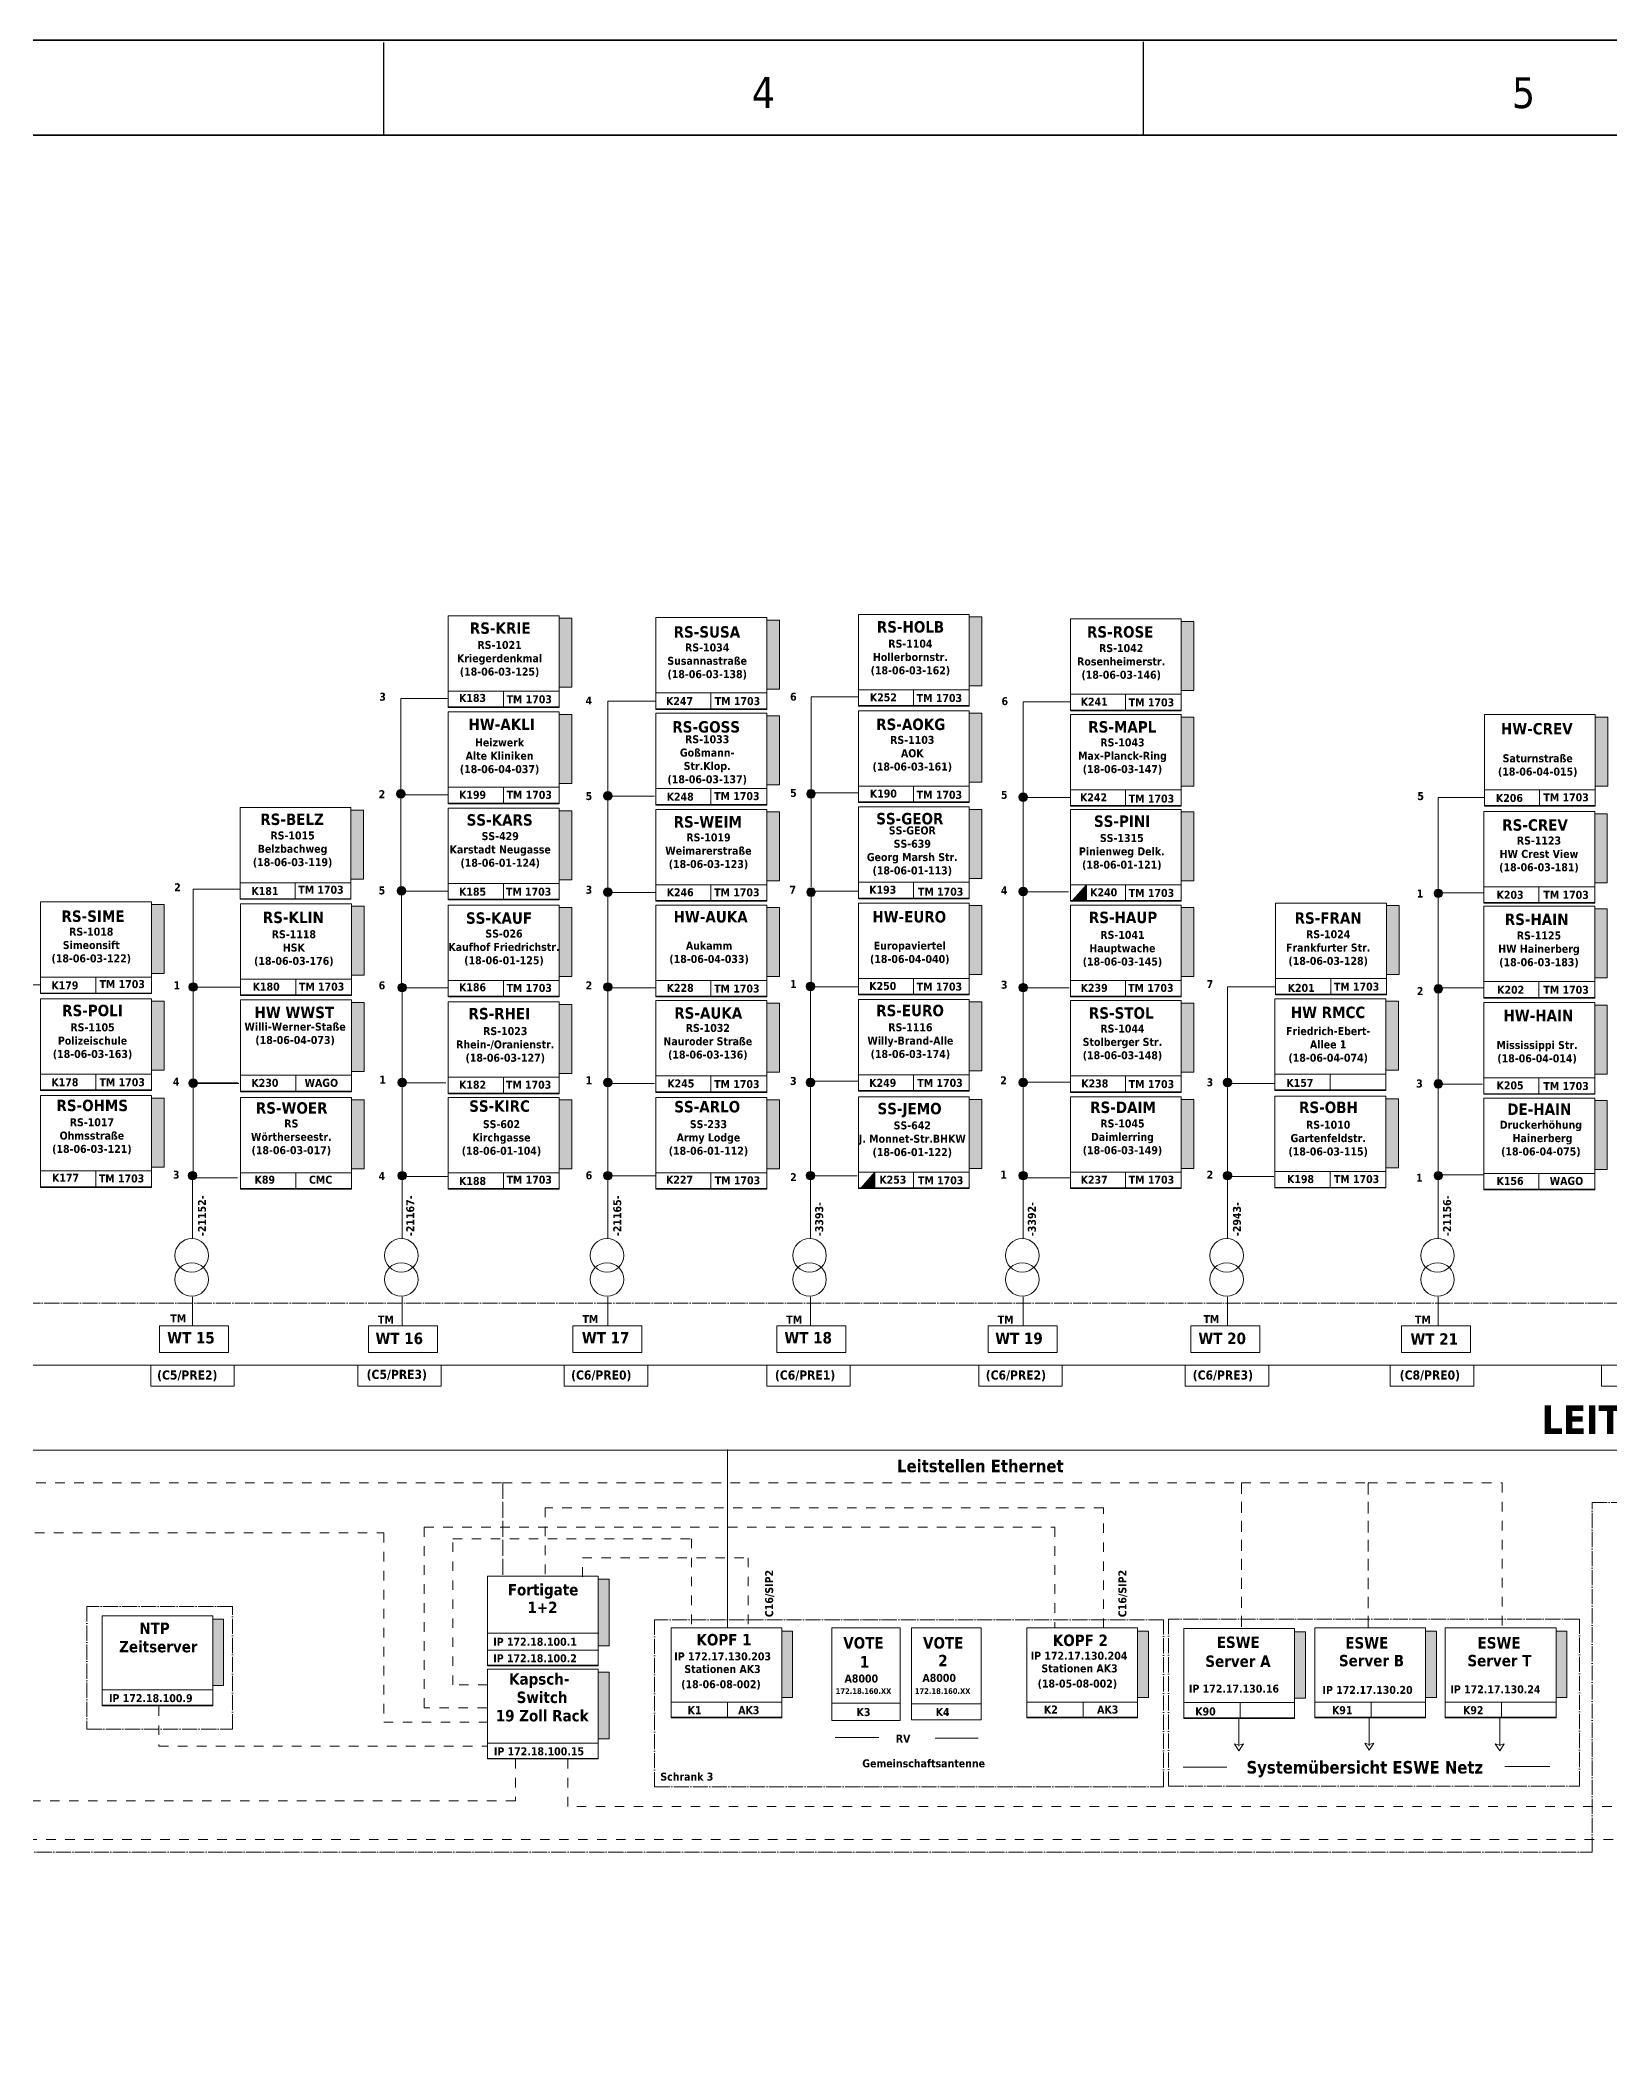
# Model space of a CAD drawing. Header units: millimetres. Extents: x 0 to 12600, y 0 to 8911.
# Drawn here: x 4618 to 7097, y 5726 to 8910 of the extents above; entities that cross this region are included whole.
import ezdxf
from ezdxf.enums import TextEntityAlignment as Align

# ---------------------------------------------------------------- set-up
doc = ezdxf.new("R2010")
doc.units = ezdxf.units.MM
doc.linetypes.add('EPL_DASH', pattern=[1, 0.5, -0.5])
doc.linetypes.add('EPL_DASHDOT', pattern=[1, 0.8, -0.1, 0, -0.1])
for name, color, linetype, lineweight in [('EPLAN100', 7, 'Continuous', 0), ('EPLAN108', 7, 'Continuous', 0), ('EPLAN201', 7, 'Continuous', 0), ('EPLAN451', 7, 'Continuous', 0), ('EPLAN452', 7, 'Continuous', 0), ('EPLAN453', 7, 'Continuous', 0)]:
    doc.layers.add(name, color=color, linetype=linetype, lineweight=lineweight)
doc.styles.add('Tahoma', font='')
doc.styles.add('Tahoma_B', font='')
doc.styles.get('Tahoma').set_extended_font_data('Tahoma')
doc.styles.get('Tahoma_B').set_extended_font_data('Tahoma', bold=True)

# ---------------------------------------------------------------- blocks, each defined once
blk = doc.blocks.new('EPLFRAME')
at = {"layer": 'EPLAN201', "linetype": 'Continuous', "lineweight": 25, "ltscale": 4}
for p, q in [((5159.9, 8906.8), (5159.9, 8759.8)), ((6359.9, 8907.5), (6359.9, 8760.4))]:
    blk.add_line(p, q, dxfattribs=at)
at = {"layer": 'EPLAN201', "linetype": 'Continuous', "lineweight": 35, "ltscale": 4}
blk.add_line((120, 8760), (12600, 8760), dxfattribs=at)
blk.add_lwpolyline([(0, 0), (12600, 0), (12600, 8910), (0, 8910)], close=True, dxfattribs=at)
at = {"layer": 'EPLAN451', "color": 7, "style": 'Tahoma'}
for tag, p, height in [('4_59982', (12346.9, 380.3), 86.7), ('14_59980', (12346.9, 376.4), 86.7), ('14_10011', (1830, 264.1), 59.6)]:
    blk.add_attdef(tag, p, '', height=height, dxfattribs=at)
for tag, p in [('14_10000', (2383.9, 413.9)), ('14_10013', (4217.8, 338.8)), ('14_59981', (2160, 175.1)), ('14_10020', (2100, 55.1)), ('4_11022', (3300, 55.1)), ('14_10160', (4590, 62.7))]:
    blk.add_attdef(tag, text='', height=48.8, dxfattribs=at).set_placement(p, align=Align.MIDDLE_LEFT)
blk.add_attdef('4_11030', text='', height=48.8, dxfattribs=at).set_placement((4200, 120), align=Align.BOTTOM_LEFT)
blk.add_attdef('14_10300', text='', height=48.8, dxfattribs=at).set_placement((12571, 38.1), align=Align.RIGHT)
at = {"layer": 'EPLAN452', "color": 7, "style": 'Tahoma'}
for tag, p, height in [('4_11041', (270, 510), 67.7), ('4_20131_1003', (9390.1, 380.3), 86.7), ('4_20132_1003', (10456.2, 378), 86.7), ('4_20136_1003', (11541, 378), 86.7), ('4_11071[1]', (30, 390), 48.8), ('4_11074[1]', (630, 390), 48.8), ('4_11070[1]', (1230, 390), 48.8), ('4_11011', (7310.1, 363.6), 67.7), ('4_11071[2]', (30, 270), 48.8), ('4_11074[2]', (630, 270), 48.8), ('4_11070[2]', (1230, 270), 48.8), ('4_20133_1003', (9390.1, 140.3), 86.7), ('4_20134_1003', (10456.2, 138), 86.7), ('4_11000', (11760.2, 138.6), 86.7), ('4_11004', (12270.2, 138.6), 86.7), ('4_11071[3]', (30, 150), 48.8), ('4_11074[3]', (630, 150), 48.8), ('4_11070[3]', (1230, 150), 48.8)]:
    blk.add_attdef(tag, p, '', height=height, dxfattribs=at)
for tag, height, p in [('4_11040', 67.7, (12472.3, 510)), ('4_11024', 48.8, (7890, 30)), ('4_25020', 48.8, (12056.5, 38.5))]:
    blk.add_attdef(tag, text='', height=height, dxfattribs=at).set_placement(p, align=Align.RIGHT)
blk.add_attdef('21_18041[2]', text='', height=48.8, dxfattribs=at).set_placement((23.1, 495.2), align=Align.TOP_LEFT)
for tag, height, p in [('4_20131_1002', 67.7, (9390, 293.2)), ('4_20132_1002', 67.7, (10456.1, 290.9)), ('4_20136_1002', 67.7, (11541.3, 287)), ('4_11044', 48.8, (2789.3, 174.1)), ('4_10152', 48.8, (3750, 175.1)), ('4_11085', 48.8, (8250, 55.1)), ('4_11086', 48.8, (8850, 55.1)), ('4_20133_1002', 67.7, (9390.1, 51.7)), ('4_20134_1002', 67.7, (10456.2, 49.4))]:
    blk.add_attdef(tag, text='', height=height, dxfattribs=at).set_placement(p, align=Align.MIDDLE_LEFT)
at = {"layer": 'EPLAN453', "color": 7, "style": 'Tahoma'}
for tag, p in [('53_19005_9', (839.5, 8826.6)), ('53_19005', (2159.3, 8826.3)), ('53_19005_7', (3359.1, 8827.2)), ('53_19005_5', (4559.5, 8826.6)), ('53_19005_6', (5759.9, 8827.5)), ('53_19005_8', (6960.6, 8827.3)), ('53_19005_2', (8159.8, 8827.7)), ('53_19005_1', (9359.5, 8828)), ('53_19005_3', (10559.9, 8828.6)), ('53_19005_4', (11880, 8828.9))]:
    blk.add_attdef(tag, text='', height=48.8, dxfattribs=at).set_placement(p, align=Align.MIDDLE_CENTER)

msp = doc.modelspace()

# ---------------------------------------------------------------- hatches: boundary and pattern name
at = {"layer": 'EPLAN100', "lineweight": 18, "ltscale": 120}
for color, points in [(2, [(5437, 7888), (5457, 7888), (5457, 7997), (5437, 7997)]), (2, [(5765, 7885), (5785, 7885), (5785, 7994), (5765, 7994)]), (2, [(6085, 7890), (6105, 7890), (6105, 7999), (6085, 7999)]), (2, [(6420, 7883), (6440, 7883), (6440, 7992), (6420, 7992)]), (24, [(5437, 7736), (5457, 7736), (5457, 7845), (5437, 7845)]), (2, [(5765, 7734), (5785, 7734), (5785, 7843), (5765, 7843)]), (2, [(6085, 7738), (6105, 7738), (6105, 7847), (6085, 7847)]), (2, [(6420, 7732), (6440, 7732), (6440, 7841), (6420, 7841)]), (1, [(7074, 7732), (7094, 7732), (7094, 7841), (7074, 7841)]), (2, [(5108, 7585), (5128, 7585), (5128, 7694), (5108, 7694)]), (3, [(5437, 7584), (5457, 7584), (5457, 7693), (5437, 7693)]), (2, [(5765, 7582), (5785, 7582), (5785, 7691), (5765, 7691)]), (2, [(6085, 7586), (6105, 7586), (6105, 7695), (6085, 7695)]), (3, [(6420, 7582), (6440, 7582), (6440, 7691), (6420, 7691)]), (2, [(7073, 7579), (7093, 7579), (7093, 7688), (7073, 7688)]), (2, [(4793, 7436), (4813, 7436), (4813, 7545), (4793, 7545)]), (2, [(5109, 7433), (5129, 7433), (5129, 7542), (5109, 7542)]), (3, [(5437, 7431), (5457, 7431), (5457, 7540), (5437, 7540)]), (1, [(5765, 7431), (5785, 7431), (5785, 7540), (5765, 7540)]), (1, [(6085, 7434), (6105, 7434), (6105, 7543), (6085, 7543)]), (2, [(6420, 7431), (6440, 7431), (6440, 7540), (6420, 7540)]), (2, [(6744, 7434), (6764, 7434), (6764, 7543), (6744, 7543)]), (2, [(7073, 7429), (7093, 7429), (7093, 7538), (7073, 7538)]), (2, [(4793, 7283), (4813, 7283), (4813, 7392), (4793, 7392)]), (1, [(5109, 7281), (5129, 7281), (5129, 7390), (5109, 7390)]), (2, [(5437, 7278), (5457, 7278), (5457, 7387), (5437, 7387)]), (2, [(5765, 7280), (5785, 7280), (5785, 7389), (5765, 7389)]), (2, [(6085, 7282), (6105, 7282), (6105, 7391), (6085, 7391)]), (2, [(6420, 7280), (6440, 7280), (6440, 7389), (6420, 7389)]), (1, [(6743, 7283), (6763, 7283), (6763, 7392), (6743, 7392)]), (1, [(7073, 7277), (7093, 7277), (7093, 7386), (7073, 7386)]), (2, [(4793, 7130), (4813, 7130), (4813, 7239), (4793, 7239)]), (2, [(5109, 7127), (5129, 7127), (5129, 7236), (5109, 7236)]), (3, [(5437, 7127), (5457, 7127), (5457, 7236), (5437, 7236)]), (3, [(5765, 7127), (5785, 7127), (5785, 7236), (5765, 7236)]), (3, [(6085, 7128), (6105, 7128), (6105, 7237), (6085, 7237)]), (2, [(6420, 7128), (6440, 7128), (6440, 7237), (6420, 7237)]), (2, [(6743, 7129), (6763, 7129), (6763, 7238), (6743, 7238)]), (1, [(7073, 7126), (7093, 7126), (7093, 7235), (7073, 7235)]), (140, [(5499, 6374), (5516, 6374), (5516, 6479), (5499, 6479)]), (140, [(4890, 6311), (4907, 6311), (4907, 6416), (4890, 6416)]), (140, [(5789, 6292), (5806, 6292), (5806, 6397), (5789, 6397)]), (140, [(6351, 6292), (6368, 6292), (6368, 6397), (6351, 6397)]), (6, [(6599, 6291), (6616, 6291), (6616, 6396), (6599, 6396)]), (6, [(6806, 6292), (6823, 6292), (6823, 6397), (6806, 6397)]), (6, [(7012, 6292), (7029, 6292), (7029, 6397), (7012, 6397)]), (140, [(5499, 6227), (5516, 6227), (5516, 6332), (5499, 6332)])]:
    msp.add_hatch(color=color, dxfattribs=at).paths.add_polyline_path(points, flags=0)
h = msp.add_hatch(color=256, dxfattribs=at)
edge = h.paths.add_edge_path(flags=0)
edge.add_arc((5187, 7719.5), 6.8, 0, 360)
h = msp.add_hatch(color=256, dxfattribs=at)
edge = h.paths.add_edge_path(flags=0)
edge.add_arc((5514, 7716.5), 6.8, 0, 360)
h = msp.add_hatch(color=256, dxfattribs=at)
edge = h.paths.add_edge_path(flags=0)
edge.add_arc((5835, 7719.5), 6.8, 0, 360)
h = msp.add_hatch(color=256, dxfattribs=at)
edge = h.paths.add_edge_path(flags=0)
edge.add_arc((6170, 7714.5), 6.8, 0, 360)
h = msp.add_hatch(color=256, dxfattribs=at)
edge = h.paths.add_edge_path(flags=0)
edge.add_arc((5188, 7566.5), 6.8, 0, 360)
h = msp.add_hatch(color=256, dxfattribs=at)
edge = h.paths.add_edge_path(flags=0)
edge.add_arc((5514, 7564.5), 6.8, 0, 360)
h = msp.add_hatch(color=256, dxfattribs=at)
edge = h.paths.add_edge_path(flags=0)
edge.add_arc((5835, 7564.5), 6.8, 0, 360)
h = msp.add_hatch(color=256, dxfattribs=at)
edge = h.paths.add_edge_path(flags=0)
edge.add_arc((6170, 7565.5), 6.8, 0, 360)
at = {"layer": 'EPLAN100', "lineweight": 13, "ltscale": 120}
for points in [[(6270, 7576), (6248, 7551), (6270, 7551)], [(5936, 7122), (5914, 7097), (5936, 7097)]]:
    msp.add_hatch(color=256, dxfattribs=at).paths.add_polyline_path(points, flags=0)
at = {"layer": 'EPLAN100', "lineweight": 18, "ltscale": 120}
h = msp.add_hatch(color=256, dxfattribs=at)
edge = h.paths.add_edge_path(flags=0)
edge.add_arc((6826, 7562.5), 6.8, 0, 360)
h = msp.add_hatch(color=256, dxfattribs=at)
edge = h.paths.add_edge_path(flags=0)
edge.add_arc((4859, 7414.5), 6.8, 0, 360)
h = msp.add_hatch(color=256, dxfattribs=at)
edge = h.paths.add_edge_path(flags=0)
edge.add_arc((5189, 7413.5), 6.8, 0, 360)
h = msp.add_hatch(color=256, dxfattribs=at)
edge = h.paths.add_edge_path(flags=0)
edge.add_arc((5514, 7414.5), 6.8, 0, 360)
h = msp.add_hatch(color=256, dxfattribs=at)
edge = h.paths.add_edge_path(flags=0)
edge.add_arc((5834, 7415.5), 6.8, 0, 360)
h = msp.add_hatch(color=256, dxfattribs=at)
edge = h.paths.add_edge_path(flags=0)
edge.add_arc((6170, 7413.5), 6.8, 0, 360)
h = msp.add_hatch(color=256, dxfattribs=at)
edge = h.paths.add_edge_path(flags=0)
edge.add_arc((6826, 7411.5), 6.8, 0, 360)
h = msp.add_hatch(color=256, dxfattribs=at)
edge = h.paths.add_edge_path(flags=0)
edge.add_arc((4859, 7262.5), 6.8, 0, 360)
h = msp.add_hatch(color=256, dxfattribs=at)
edge = h.paths.add_edge_path(flags=0)
edge.add_arc((5189, 7263.5), 6.8, 0, 360)
h = msp.add_hatch(color=256, dxfattribs=at)
edge = h.paths.add_edge_path(flags=0)
edge.add_arc((5514, 7263.5), 6.8, 0, 360)
h = msp.add_hatch(color=256, dxfattribs=at)
edge = h.paths.add_edge_path(flags=0)
edge.add_arc((5834, 7263.5), 6.8, 0, 360)
h = msp.add_hatch(color=256, dxfattribs=at)
edge = h.paths.add_edge_path(flags=0)
edge.add_arc((6170, 7263.5), 6.8, 0, 360)
h = msp.add_hatch(color=256, dxfattribs=at)
edge = h.paths.add_edge_path(flags=0)
edge.add_arc((6493, 7263.5), 6.8, 0, 360)
h = msp.add_hatch(color=256, dxfattribs=at)
edge = h.paths.add_edge_path(flags=0)
edge.add_arc((6826, 7261.5), 6.8, 0, 360)
h = msp.add_hatch(color=256, dxfattribs=at)
edge = h.paths.add_edge_path(flags=0)
edge.add_arc((4858, 7116.5), 6.8, 0, 360)
h = msp.add_hatch(color=256, dxfattribs=at)
edge = h.paths.add_edge_path(flags=0)
edge.add_arc((5189, 7116.5), 6.8, 0, 360)
h = msp.add_hatch(color=256, dxfattribs=at)
edge = h.paths.add_edge_path(flags=0)
edge.add_arc((5514, 7116.5), 6.8, 0, 360)
h = msp.add_hatch(color=256, dxfattribs=at)
edge = h.paths.add_edge_path(flags=0)
edge.add_arc((5834, 7116.5), 6.8, 0, 360)
h = msp.add_hatch(color=256, dxfattribs=at)
edge = h.paths.add_edge_path(flags=0)
edge.add_arc((6170, 7116.5), 6.8, 0, 360)
h = msp.add_hatch(color=256, dxfattribs=at)
edge = h.paths.add_edge_path(flags=0)
edge.add_arc((6493, 7116.5), 6.8, 0, 360)
h = msp.add_hatch(color=256, dxfattribs=at)
edge = h.paths.add_edge_path(flags=0)
edge.add_arc((6826, 7116.5), 6.8, 0, 360)

# ---------------------------------------------------------------- linework, layer by layer
for p, q in [((5187, 7720), (5187, 7573)), ((5514, 7717), (5514, 7570)), ((5835, 7720), (5835, 7573)), ((6170, 7715), (6170, 7568)), ((5188, 7567), (5188, 7420)), ((5514, 7565), (5514, 7418)), ((5835, 7565), (5835, 7418)), ((6170, 7566), (6170, 7419)), ((6826, 7563), (6826, 7416)), ((4859, 7415), (4859, 7268)), ((5189, 7414), (5189, 7267)), ((5514, 7415), (5514, 7268)), ((5834, 7416), (5834, 7269)), ((6170, 7414), (6170, 7267)), ((6826, 7412), (6826, 7265)), ((4859, 7263), (4859, 7116)), ((5189, 7264), (5189, 7117)), ((5514, 7264), (5514, 7117)), ((5834, 7264), (5834, 7117)), ((6170, 7264), (6170, 7117)), ((6493, 7264), (6493, 7117)), ((6826, 7262), (6826, 7115)), ((4858, 7117), (4858, 7017)), ((5189, 7117), (5189, 7017)), ((5514, 7117), (5514, 7017)), ((5834, 7117), (5834, 7017)), ((6170, 7117), (6170, 7017)), ((6493, 7117), (6493, 7017)), ((6826, 7117), (6826, 7017)), ((4858, 6925), (4858, 6879)), ((5189, 6925), (5189, 6879)), ((5514, 6925), (5514, 6879)), ((5834, 6925), (5834, 6879)), ((6170, 6925), (6170, 6879)), ((6493, 6925), (6493, 6879)), ((6826, 6925), (6826, 6879)), ((5324, 6394), (5500, 6394)), ((5703, 6284), (5703, 6261)), ((6265, 6284), (6265, 6261)), ((6513, 6283), (6513, 6260)), ((6720, 6284), (6720, 6261)), ((6926, 6284), (6926, 6261))]:
    msp.add_line(p, q, dxfattribs=at)
for points in [[(5262, 7856), (5437, 7856), (5437, 8001), (5262, 8001)], [(5590, 7853), (5765, 7853), (5765, 7998), (5590, 7998)], [(5910, 7858), (6085, 7858), (6085, 8003), (5910, 8003)], [(6245, 7851), (6420, 7851), (6420, 7996), (6245, 7996)], [(5262, 7857), (5349, 7857), (5349, 7882), (5262, 7882)], [(5349, 7857), (5437, 7857), (5437, 7882), (5349, 7882)], [(5590, 7854), (5677, 7854), (5677, 7879), (5590, 7879)], [(5677, 7854), (5765, 7854), (5765, 7879), (5677, 7879)], [(5910, 7859), (5997, 7859), (5997, 7884), (5910, 7884)], [(5997, 7859), (6085, 7859), (6085, 7884), (5997, 7884)], [(6245, 7852), (6332, 7852), (6332, 7877), (6245, 7877)], [(6332, 7852), (6420, 7852), (6420, 7877), (6332, 7877)], [(5262, 7704), (5437, 7704), (5437, 7849), (5262, 7849)], [(5590, 7702), (5765, 7702), (5765, 7847), (5590, 7847)], [(5910, 7706), (6085, 7706), (6085, 7851), (5910, 7851)], [(6245, 7700), (6420, 7700), (6420, 7845), (6245, 7845)], [(6899, 7700), (7074, 7700), (7074, 7845), (6899, 7845)], [(5262, 7705), (5349, 7705), (5349, 7730), (5262, 7730)], [(5349, 7705), (5437, 7705), (5437, 7730), (5349, 7730)], [(5590, 7703), (5677, 7703), (5677, 7728), (5590, 7728)], [(5677, 7703), (5765, 7703), (5765, 7728), (5677, 7728)], [(5910, 7707), (5997, 7707), (5997, 7732), (5910, 7732)], [(5997, 7707), (6085, 7707), (6085, 7732), (5997, 7732)], [(6245, 7701), (6332, 7701), (6332, 7726), (6245, 7726)], [(6332, 7701), (6420, 7701), (6420, 7726), (6332, 7726)], [(6899, 7701), (6986, 7701), (6986, 7726), (6899, 7726)], [(6986, 7701), (7074, 7701), (7074, 7726), (6986, 7726)], [(4933, 7553), (5108, 7553), (5108, 7698), (4933, 7698)], [(5262, 7552), (5437, 7552), (5437, 7697), (5262, 7697)], [(5590, 7550), (5765, 7550), (5765, 7695), (5590, 7695)], [(5910, 7554), (6085, 7554), (6085, 7699), (5910, 7699)], [(6245, 7550), (6420, 7550), (6420, 7695), (6245, 7695)], [(6898, 7547), (7073, 7547), (7073, 7692), (6898, 7692)], [(4933, 7554), (5020, 7554), (5020, 7579), (4933, 7579)], [(5020, 7554), (5108, 7554), (5108, 7579), (5020, 7579)], [(5262, 7553), (5349, 7553), (5349, 7578), (5262, 7578)], [(5349, 7553), (5437, 7553), (5437, 7578), (5349, 7578)], [(5910, 7555), (5997, 7555), (5997, 7580), (5910, 7580)], [(5997, 7555), (6085, 7555), (6085, 7580), (5997, 7580)], [(4618, 7404), (4793, 7404), (4793, 7549), (4618, 7549)], [(4934, 7401), (5109, 7401), (5109, 7546), (4934, 7546)], [(5590, 7551), (5677, 7551), (5677, 7576), (5590, 7576)], [(5677, 7551), (5765, 7551), (5765, 7576), (5677, 7576)], [(5910, 7402), (6085, 7402), (6085, 7547), (5910, 7547)], [(6245, 7551), (6332, 7551), (6332, 7576), (6245, 7576)], [(6332, 7551), (6420, 7551), (6420, 7576), (6332, 7576)], [(6569, 7402), (6744, 7402), (6744, 7547), (6569, 7547)], [(6898, 7548), (6985, 7548), (6985, 7573), (6898, 7573)], [(6985, 7548), (7073, 7548), (7073, 7573), (6985, 7573)], [(5262, 7399), (5437, 7399), (5437, 7544), (5262, 7544)], [(5590, 7399), (5765, 7399), (5765, 7544), (5590, 7544)], [(6245, 7399), (6420, 7399), (6420, 7544), (6245, 7544)], [(6898, 7397), (7073, 7397), (7073, 7542), (6898, 7542)], [(4618, 7405), (4705, 7405), (4705, 7430), (4618, 7430)], [(4705, 7405), (4793, 7405), (4793, 7430), (4705, 7430)], [(4934, 7402), (5021, 7402), (5021, 7427), (4934, 7427)], [(5021, 7402), (5109, 7402), (5109, 7427), (5021, 7427)], [(5262, 7400), (5349, 7400), (5349, 7425), (5262, 7425)], [(5349, 7400), (5437, 7400), (5437, 7425), (5349, 7425)], [(5590, 7400), (5677, 7400), (5677, 7425), (5590, 7425)], [(5677, 7400), (5765, 7400), (5765, 7425), (5677, 7425)], [(5910, 7403), (5997, 7403), (5997, 7428), (5910, 7428)], [(5997, 7403), (6085, 7403), (6085, 7428), (5997, 7428)], [(6245, 7400), (6332, 7400), (6332, 7425), (6245, 7425)], [(6332, 7400), (6420, 7400), (6420, 7425), (6332, 7425)], [(6569, 7403), (6656, 7403), (6656, 7428), (6569, 7428)], [(6656, 7403), (6744, 7403), (6744, 7428), (6656, 7428)], [(6898, 7398), (6985, 7398), (6985, 7423), (6898, 7423)], [(6985, 7398), (7073, 7398), (7073, 7423), (6985, 7423)], [(4618, 7251), (4793, 7251), (4793, 7396), (4618, 7396)], [(4934, 7249), (5109, 7249), (5109, 7394), (4934, 7394)], [(5262, 7246), (5437, 7246), (5437, 7391), (5262, 7391)], [(5590, 7248), (5765, 7248), (5765, 7393), (5590, 7393)], [(5910, 7250), (6085, 7250), (6085, 7395), (5910, 7395)], [(6245, 7248), (6420, 7248), (6420, 7393), (6245, 7393)], [(6568, 7251), (6743, 7251), (6743, 7396), (6568, 7396)], [(6898, 7245), (7073, 7245), (7073, 7390), (6898, 7390)], [(4618, 7252), (4705, 7252), (4705, 7277), (4618, 7277)], [(4705, 7252), (4793, 7252), (4793, 7277), (4705, 7277)], [(4934, 7250), (5021, 7250), (5021, 7275), (4934, 7275)], [(5021, 7250), (5109, 7250), (5109, 7275), (5021, 7275)], [(5262, 7247), (5349, 7247), (5349, 7272), (5262, 7272)], [(5349, 7247), (5437, 7247), (5437, 7272), (5349, 7272)], [(5590, 7249), (5677, 7249), (5677, 7274), (5590, 7274)], [(5677, 7249), (5765, 7249), (5765, 7274), (5677, 7274)], [(5910, 7251), (5997, 7251), (5997, 7276), (5910, 7276)], [(5997, 7251), (6085, 7251), (6085, 7276), (5997, 7276)], [(6245, 7249), (6332, 7249), (6332, 7274), (6245, 7274)], [(6332, 7249), (6420, 7249), (6420, 7274), (6332, 7274)], [(6568, 7252), (6655, 7252), (6655, 7277), (6568, 7277)], [(6655, 7252), (6743, 7252), (6743, 7277), (6655, 7277)], [(6898, 7246), (6985, 7246), (6985, 7271), (6898, 7271)], [(6985, 7246), (7073, 7246), (7073, 7271), (6985, 7271)], [(4618, 7098), (4793, 7098), (4793, 7243), (4618, 7243)], [(4934, 7095), (5109, 7095), (5109, 7240), (4934, 7240)], [(5262, 7095), (5437, 7095), (5437, 7240), (5262, 7240)], [(5590, 7095), (5765, 7095), (5765, 7240), (5590, 7240)], [(5910, 7096), (6085, 7096), (6085, 7241), (5910, 7241)], [(6245, 7096), (6420, 7096), (6420, 7241), (6245, 7241)], [(6568, 7097), (6743, 7097), (6743, 7242), (6568, 7242)], [(6898, 7094), (7073, 7094), (7073, 7239), (6898, 7239)], [(4618, 7099), (4705, 7099), (4705, 7124), (4618, 7124)], [(4705, 7099), (4793, 7099), (4793, 7124), (4705, 7124)], [(4934, 7096), (5021, 7096), (5021, 7121), (4934, 7121)], [(5021, 7096), (5109, 7096), (5109, 7121), (5021, 7121)], [(5262, 7096), (5349, 7096), (5349, 7121), (5262, 7121)], [(5349, 7096), (5437, 7096), (5437, 7121), (5349, 7121)], [(5590, 7096), (5677, 7096), (5677, 7121), (5590, 7121)], [(5677, 7096), (5765, 7096), (5765, 7121), (5677, 7121)], [(5910, 7097), (5997, 7097), (5997, 7122), (5910, 7122)], [(5997, 7097), (6085, 7097), (6085, 7122), (5997, 7122)], [(6245, 7097), (6332, 7097), (6332, 7122), (6245, 7122)], [(6332, 7097), (6420, 7097), (6420, 7122), (6332, 7122)], [(6568, 7098), (6655, 7098), (6655, 7123), (6568, 7123)], [(6655, 7098), (6743, 7098), (6743, 7123), (6655, 7123)], [(6898, 7095), (6985, 7095), (6985, 7120), (6898, 7120)], [(6985, 7095), (7073, 7095), (7073, 7120), (6985, 7120)], [(4806, 6837), (4915, 6837), (4915, 6879), (4806, 6879)], [(5136, 6837), (5245, 6837), (5245, 6879), (5136, 6879)], [(5459, 6837), (5568, 6837), (5568, 6879), (5459, 6879)], [(5781, 6837), (5890, 6837), (5890, 6879), (5781, 6879)], [(6115, 6837), (6224, 6837), (6224, 6879), (6115, 6879)], [(6435, 6837), (6544, 6837), (6544, 6879), (6435, 6879)], [(6768, 6837), (6877, 6837), (6877, 6879), (6768, 6879)], [(2843, 6683), (11891, 6683), (11891, 6817), (2843, 6817)], [(4792, 6784), (4924, 6784), (4924, 6817), (4792, 6817)], [(5119, 6784), (5251, 6784), (5251, 6817), (5119, 6817)], [(5445, 6784), (5577, 6784), (5577, 6817), (5445, 6817)], [(5765, 6784), (5897, 6784), (5897, 6817), (5765, 6817)], [(6100, 6784), (6232, 6784), (6232, 6817), (6100, 6817)], [(6426, 6784), (6558, 6784), (6558, 6817), (6426, 6817)], [(6750, 6784), (6882, 6784), (6882, 6817), (6750, 6817)], [(7084, 6784), (7216, 6784), (7216, 6817), (7084, 6817)], [(5324, 6342), (5499, 6342), (5499, 6484), (5324, 6484)], [(4715, 6279), (4890, 6279), (4890, 6421), (4715, 6421)], [(5614, 6260), (5789, 6260), (5789, 6402), (5614, 6402)], [(5868, 6256), (5976, 6256), (5976, 6402), (5868, 6402)], [(5994, 6257), (6104, 6257), (6104, 6402), (5994, 6402)], [(6176, 6260), (6351, 6260), (6351, 6402), (6176, 6402)], [(6424, 6259), (6599, 6259), (6599, 6401), (6424, 6401)], [(6631, 6260), (6806, 6260), (6806, 6402), (6631, 6402)], [(6837, 6260), (7012, 6260), (7012, 6402), (6837, 6402)], [(5324, 6343), (5499, 6343), (5499, 6367), (5324, 6367)], [(5324, 6195), (5499, 6195), (5499, 6337), (5324, 6337)], [(4715, 6280), (4890, 6280), (4890, 6304), (4715, 6304)], [(5614, 6261), (5789, 6261), (5789, 6285), (5614, 6285)], [(5868, 6256), (5976, 6256), (5976, 6283), (5868, 6283)], [(5994, 6257), (6104, 6257), (6104, 6282), (5994, 6282)], [(6176, 6261), (6351, 6261), (6351, 6285), (6176, 6285)], [(6424, 6260), (6599, 6260), (6599, 6284), (6424, 6284)], [(6631, 6261), (6806, 6261), (6806, 6285), (6631, 6285)], [(6837, 6261), (7012, 6261), (7012, 6285), (6837, 6285)], [(5324, 6196), (5499, 6196), (5499, 6220), (5324, 6220)]]:
    msp.add_lwpolyline(points, close=True, dxfattribs=at)
at = {"layer": 'EPLAN100', "color": 2, "lineweight": 18, "ltscale": 120}
for points in [[(5437, 7888), (5457, 7888), (5457, 7997), (5437, 7997)], [(5765, 7885), (5785, 7885), (5785, 7994), (5765, 7994)], [(6085, 7890), (6105, 7890), (6105, 7999), (6085, 7999)], [(6420, 7883), (6440, 7883), (6440, 7992), (6420, 7992)], [(5765, 7734), (5785, 7734), (5785, 7843), (5765, 7843)], [(6085, 7738), (6105, 7738), (6105, 7847), (6085, 7847)], [(6420, 7732), (6440, 7732), (6440, 7841), (6420, 7841)], [(5108, 7585), (5128, 7585), (5128, 7694), (5108, 7694)], [(5765, 7582), (5785, 7582), (5785, 7691), (5765, 7691)], [(6085, 7586), (6105, 7586), (6105, 7695), (6085, 7695)], [(7073, 7579), (7093, 7579), (7093, 7688), (7073, 7688)], [(4793, 7436), (4813, 7436), (4813, 7545), (4793, 7545)], [(5109, 7433), (5129, 7433), (5129, 7542), (5109, 7542)], [(6420, 7431), (6440, 7431), (6440, 7540), (6420, 7540)], [(6744, 7434), (6764, 7434), (6764, 7543), (6744, 7543)], [(7073, 7429), (7093, 7429), (7093, 7538), (7073, 7538)], [(4793, 7283), (4813, 7283), (4813, 7392), (4793, 7392)], [(5437, 7278), (5457, 7278), (5457, 7387), (5437, 7387)], [(5765, 7280), (5785, 7280), (5785, 7389), (5765, 7389)], [(6085, 7282), (6105, 7282), (6105, 7391), (6085, 7391)], [(6420, 7280), (6440, 7280), (6440, 7389), (6420, 7389)], [(4793, 7130), (4813, 7130), (4813, 7239), (4793, 7239)], [(5109, 7127), (5129, 7127), (5129, 7236), (5109, 7236)], [(6420, 7128), (6440, 7128), (6440, 7237), (6420, 7237)], [(6743, 7129), (6763, 7129), (6763, 7238), (6743, 7238)]]:
    msp.add_lwpolyline(points, close=True, dxfattribs=at)
at = {"layer": 'EPLAN100', "lineweight": 18, "ltscale": 120}
for points in [[(5187, 7719), (5187, 7870), (5262, 7870)], [(5514, 7716), (5514, 7866), (5590, 7866)], [(5835, 7720), (5835, 7873), (5910, 7873)], [(6170, 7716), (6170, 7865), (6245, 7865)], [(5189, 7718), (5261, 7718)], [(5516, 7716), (5588, 7716)], [(5837, 7721), (5909, 7721)], [(6172, 7714), (6244, 7714)], [(6826, 7564), (6826, 7714), (6899, 7714)], [(4859, 7415), (4859, 7569), (4933, 7569)], [(5189, 7566), (5261, 7566)], [(5517, 7564), (5589, 7564)], [(5837, 7566), (5909, 7566)], [(6170, 7565), (6242, 7565)], [(6825, 7563), (6897, 7563)], [(4862, 7414), (4934, 7414)], [(4862, 7414), (4934, 7414)], [(5190, 7413), (5262, 7413)], [(5518, 7413), (5590, 7413)], [(5837, 7415), (5909, 7415)], [(6171, 7413), (6243, 7413)], [(6493, 7265), (6493, 7415), (6568, 7415)], [(6826, 7413), (6898, 7413)], [(4858, 7263), (4930, 7263)], [(4859, 7262), (4931, 7262)], [(5186, 7263), (5258, 7263)], [(5516, 7262), (5588, 7262)], [(5837, 7266), (5909, 7266)], [(6172, 7264), (6244, 7264)], [(6496, 7262), (6568, 7262)], [(6824, 7261), (6896, 7261)], [(4857, 7113), (4929, 7113)], [(5189, 7115), (5261, 7115)], [(5517, 7116), (5589, 7116)], [(5836, 7116), (5908, 7116)], [(6173, 7113), (6245, 7113)], [(6494, 7115), (6566, 7115)], [(6825, 7118), (6897, 7118)], [(5703, 6684), (5703, 6402)], [(6511, 6259), (6511, 6215)], [(6717, 6260), (6717, 6216)], [(6923, 6260), (6923, 6216)], [(5873, 6229), (5942, 6229)], [(6031, 6228), (6099, 6228)], [(6423, 6182), (6492, 6182)], [(6931, 6183), (7002, 6183)]]:
    msp.add_lwpolyline(points, dxfattribs=at)
at = {"layer": 'EPLAN100', "color": 24, "lineweight": 18, "ltscale": 120}
msp.add_lwpolyline([(5437, 7736), (5457, 7736), (5457, 7845), (5437, 7845)], close=True, dxfattribs=at)
at = {"layer": 'EPLAN100', "color": 1, "lineweight": 18, "ltscale": 120}
for points in [[(7074, 7732), (7094, 7732), (7094, 7841), (7074, 7841)], [(5765, 7431), (5785, 7431), (5785, 7540), (5765, 7540)], [(6085, 7434), (6105, 7434), (6105, 7543), (6085, 7543)], [(5109, 7281), (5129, 7281), (5129, 7390), (5109, 7390)], [(6743, 7283), (6763, 7283), (6763, 7392), (6743, 7392)], [(7073, 7277), (7093, 7277), (7093, 7386), (7073, 7386)], [(7073, 7126), (7093, 7126), (7093, 7235), (7073, 7235)]]:
    msp.add_lwpolyline(points, close=True, dxfattribs=at)
at = {"layer": 'EPLAN100', "color": 3, "lineweight": 18, "ltscale": 120}
for points in [[(5437, 7584), (5457, 7584), (5457, 7693), (5437, 7693)], [(6420, 7582), (6440, 7582), (6440, 7691), (6420, 7691)], [(5437, 7431), (5457, 7431), (5457, 7540), (5437, 7540)], [(5437, 7127), (5457, 7127), (5457, 7236), (5437, 7236)], [(5765, 7127), (5785, 7127), (5785, 7236), (5765, 7236)], [(6085, 7128), (6105, 7128), (6105, 7237), (6085, 7237)]]:
    msp.add_lwpolyline(points, close=True, dxfattribs=at)
at = {"layer": 'EPLAN100', "lineweight": 13, "ltscale": 120}
for points in [[(6270, 7576), (6248, 7551), (6270, 7551)], [(5936, 7122), (5914, 7097), (5936, 7097)], [(6504, 6219), (6511, 6208), (6518, 6219), (6511, 6217)], [(6710, 6220), (6717, 6209), (6724, 6220), (6717, 6218)], [(6916, 6219), (6923, 6208), (6930, 6219), (6923, 6217)]]:
    msp.add_lwpolyline(points, close=True, dxfattribs=at)
msp.add_lwpolyline([(4544, 7266), (4544, 7418), (4618, 7418)], dxfattribs=at)
at = {"layer": 'EPLAN100', "linetype": 'EPL_DASHDOT', "lineweight": 9, "ltscale": 30}
msp.add_lwpolyline([(187, 6915), (187, 6048), (7069, 6048), (7069, 6600), (12564, 6600), (12564, 6915)], close=True, dxfattribs=at)
at = {"layer": 'EPLAN100', "linetype": 'EPL_DASH', "lineweight": 18, "ltscale": 30}
for points in [[(3321, 6453), (3321, 6631), (5348, 6631), (5348, 6486), (5348, 6631), (6515, 6631), (6515, 6404), (6515, 6631), (6715, 6631), (6715, 6403), (6715, 6631), (6927, 6631), (6927, 6404)], [(6297, 6402), (6297, 6592), (5415, 6592), (5415, 6486)], [(5474, 6483), (5474, 6513), (5736, 6513), (5736, 6403)]]:
    msp.add_lwpolyline(points, dxfattribs=at)
at = {"layer": 'EPLAN100', "color": 140, "linetype": 'EPL_DASH', "lineweight": 18, "ltscale": 30}
for points in [[(5323, 6276), (5224, 6276), (5224, 6561), (6220, 6561), (6220, 6402)], [(1249, 6552), (5160, 6552), (5160, 6253), (5324, 6253)], [(5324, 6312), (5269, 6312), (5269, 6543), (5646, 6543), (5646, 6402)], [(4805, 6278), (4805, 6215), (5324, 6215)]]:
    msp.add_lwpolyline(points, dxfattribs=at)
at = {"layer": 'EPLAN100', "color": 140, "lineweight": 18, "ltscale": 120}
for points in [[(5499, 6374), (5516, 6374), (5516, 6479), (5499, 6479)], [(4890, 6311), (4907, 6311), (4907, 6416), (4890, 6416)], [(5789, 6292), (5806, 6292), (5806, 6397), (5789, 6397)], [(6351, 6292), (6368, 6292), (6368, 6397), (6351, 6397)], [(5499, 6227), (5516, 6227), (5516, 6332), (5499, 6332)]]:
    msp.add_lwpolyline(points, close=True, dxfattribs=at)
at = {"layer": 'EPLAN100', "linetype": 'EPL_DASHDOT', "lineweight": 13, "ltscale": 30}
for points in [[(4691, 6242), (4921, 6242), (4921, 6436), (4691, 6436)], [(5588, 6151), (6392, 6151), (6392, 6415), (5588, 6415)], [(6400, 6152), (7049, 6152), (7049, 6416), (6400, 6416)]]:
    msp.add_lwpolyline(points, close=True, dxfattribs=at)
at = {"layer": 'EPLAN100', "color": 6, "lineweight": 18, "ltscale": 120}
for points in [[(6599, 6291), (6616, 6291), (6616, 6396), (6599, 6396)], [(6806, 6292), (6823, 6292), (6823, 6397), (6806, 6397)], [(7012, 6292), (7029, 6292), (7029, 6397), (7012, 6397)]]:
    msp.add_lwpolyline(points, close=True, dxfattribs=at)
at = {"layer": 'EPLAN100', "color": 1, "linetype": 'EPL_DASH', "lineweight": 18, "ltscale": 30}
for points in [[(3226, 6162), (3226, 6115), (3487, 6115), (3487, 6068), (8617, 6068), (8617, 6191)], [(5368, 6195), (5368, 6129), (3306, 6129), (3306, 6162)], [(8540, 6192), (8540, 6120), (5451, 6120), (5451, 6196)]]:
    msp.add_lwpolyline(points, dxfattribs=at)
at = {"layer": 'EPLAN100', "lineweight": 18, "ltscale": 120}
for centre, radius in [((5187, 7719.5), 6.8), ((5514, 7716.5), 6.8), ((5835, 7719.5), 6.8), ((6170, 7714.5), 6.8), ((5188, 7566.5), 6.8), ((5514, 7564.5), 6.8), ((5835, 7564.5), 6.8), ((6170, 7565.5), 6.8), ((6826, 7562.5), 6.8), ((4859, 7414.5), 6.8), ((5189, 7413.5), 6.8), ((5514, 7414.5), 6.8), ((5834, 7415.5), 6.8), ((6170, 7413.5), 6.8), ((6826, 7411.5), 6.8), ((4859, 7262.5), 6.8), ((5189, 7263.5), 6.8), ((5514, 7263.5), 6.8), ((5834, 7263.5), 6.8), ((6170, 7263.5), 6.8), ((6493, 7263.5), 6.8), ((6826, 7261.5), 6.8), ((4858, 7116.5), 6.8), ((5189, 7116.5), 6.8), ((5514, 7116.5), 6.8), ((5834, 7116.5), 6.8), ((6170, 7116.5), 6.8), ((6493, 7116.5), 6.8), ((6826, 7116.5), 6.8), ((4856.7, 6990.5), 26.5), ((5187.7, 6990.5), 26.5), ((5512.7, 6990.5), 26.5), ((5832.7, 6990.5), 26.5), ((6168.7, 6990.5), 26.5), ((6491.7, 6990.5), 26.5), ((6824.7, 6990.5), 26.5), ((4856.7, 6952.5), 26.5), ((5187.7, 6952.5), 26.5), ((5512.7, 6952.5), 26.5), ((5832.7, 6952.5), 26.5), ((6168.7, 6952.5), 26.5), ((6491.7, 6952.5), 26.5), ((6824.7, 6952.5), 26.5)]:
    msp.add_circle(centre, radius, dxfattribs=at)

# ---------------------------------------------------------------- block references
ref = msp.add_blockref('EPLFRAME', (0, 0))
ref.add_attrib('53_19005_6', '4', dxfattribs={"layer": 'EPLAN453', "color": 7, "height": 48.8, "style": 'Tahoma'}).set_placement((5759.9, 8827.5), align=Align.MIDDLE_CENTER)
ref.add_attrib('53_19005_8', '5', dxfattribs={"layer": 'EPLAN453', "color": 7, "height": 48.8, "style": 'Tahoma'}).set_placement((6960.6, 8827.3), align=Align.MIDDLE_CENTER)

# ---------------------------------------------------------------- texts
at = {"layer": 'EPLAN108', "color": 7, "style": 'Tahoma_B'}
for s, height, p in [('RS-HOLB', 18.06, (5939, 7969)), ('RS-KRIE', 18.06, (5296, 7967)), ('RS-SUSA', 18.06, (5618, 7961)), ('RS-ROSE', 18.06, (6271, 7961)), ('3', 12.6, (5153, 7863)), ('K183', 12.64, (5279, 7861)), ('TM 1703', 12.64, (5354, 7859)), ('4', 12.6, (5479, 7857)), ('K247', 12.64, (5606, 7856)), ('TM 1703', 12.64, (5683, 7856)), ('6', 12.6, (5802, 7863)), ('K252', 12.64, (5928, 7862)), ('TM 1703', 12.64, (6002, 7861)), ('6', 12.6, (6136, 7856)), ('K241', 12.64, (6261, 7855)), ('TM 1703', 12.64, (6337, 7854)), ('HW-AKLI', 18.06, (5294, 7815)), ('RS-GOSS', 18.06, (5616, 7811)), ('RS-AOKG', 18.06, (5938, 7815)), ('RS-MAPL', 18.06, (6273, 7811)), ('HW-CREV', 18.06, (6925, 7808)), ('2', 12.6, (5152, 7709)), ('K199', 12.64, (5279, 7708)), ('TM 1703', 12.64, (5354, 7708)), ('5', 12.6, (5479, 7706)), ('K248', 12.64, (5607, 7705)), ('TM 1703', 12.64, (5682, 7706)), ('5', 12.6, (5802, 7711)), ('K190', 12.64, (5928, 7710)), ('TM 1703', 12.64, (6002, 7708)), ('5', 12.6, (6135, 7708)), ('K242', 12.64, (6260, 7704)), ('TM 1703', 12.64, (6337, 7702)), ('5', 12.6, (6793, 7706)), ('K206', 12.64, (6917, 7703)), ('TM 1703', 12.64, (6992, 7704)), ('RS-BELZ', 18.06, (4965, 7665)), ('SS-KARS', 18.06, (5291, 7664)), ('RS-WEIM', 18.06, (5618, 7661)), ('SS-GEOR', 18.06, (5938, 7666)), ('SS-PINI', 18.06, (6282, 7662)), ('RS-CREV', 18.06, (6927, 7656)), ('2', 12.6, (4829, 7562)), ('K181', 12.64, (4951, 7556)), ('TM 1703', 12.64, (5025, 7558)), ('5', 12.6, (5152, 7557)), ('K185', 12.64, (5279, 7555)), ('TM 1703', 12.64, (5353, 7555)), ('3', 12.6, (5479, 7558)), ('K246', 12.64, (5607, 7554)), ('TM 1703', 12.64, (5682, 7554)), ('7', 12.6, (5801, 7558)), ('K193', 12.64, (5927, 7558)), ('TM 1703', 12.64, (6004, 7555)), ('4', 12.6, (6135, 7557)), ('K240', 12.64, (6276, 7554)), ('TM 1703', 12.64, (6337, 7553)), ('1', 12.6, (6792, 7552)), ('K203', 12.64, (6918, 7550)), ('TM 1703', 12.64, (6992, 7550)), ('RS-SIME', 18.06, (4651, 7512)), ('RS-KLIN', 18.06, (4969, 7510)), ('SS-KAUF', 18.06, (5290, 7509)), ('HW-AUKA', 18.06, (5618, 7511)), ('HW-EURO', 18.06, (5932, 7511)), ('RS-HAUP', 18.06, (6274, 7510)), ('RS-FRAN', 18.06, (6599, 7509)), ('RS-HAIN', 18.06, (6931, 7507)), ('K179', 12.64, (4635, 7407)), ('TM 1703', 12.64, (4711, 7409)), ('1', 12.6, (4828, 7407)), ('K180', 12.64, (4953, 7405)), ('TM 1703', 12.64, (5026, 7405)), ('6', 12.6, (5152, 7407)), ('K186', 12.64, (5279, 7404)), ('TM 1703', 12.64, (5354, 7403)), ('2', 12.6, (5479, 7407)), ('K228', 12.64, (5607, 7403)), ('TM 1703', 12.64, (5682, 7402)), ('1', 12.6, (5802, 7409)), ('K250', 12.64, (5927, 7406)), ('TM 1703', 12.64, (6002, 7405)), ('3', 12.6, (6135, 7408)), ('K239', 12.64, (6261, 7403)), ('TM 1703', 12.64, (6336, 7403)), ('7', 12.6, (6460, 7409)), ('K201', 12.64, (6588, 7403)), ('TM 1703', 12.64, (6661, 7405)), ('RS-POLI', 18.06, (4652, 7363)), ('RS-EURO', 18.06, (5938, 7363)), ('2', 12.6, (6792, 7398)), ('K202', 12.64, (6919, 7400)), ('TM 1703', 12.64, (6992, 7400)), ('HW WWST', 18.06, (4956, 7360)), ('RS-RHEI', 18.06, (5294, 7358)), ('RS-AUKA', 18.06, (5619, 7359)), ('RS-STOL', 18.06, (6274, 7359)), ('HW RMCC', 18.06, (6593, 7360)), ('HW-HAIN', 18.06, (6929, 7355)), ('K178', 12.64, (4635, 7254)), ('TM 1703', 12.64, (4711, 7254)), ('4', 12.6, (4827, 7255)), ('K230', 12.64, (4951, 7253)), ('WAGO', 12.64, (5035, 7253)), ('1', 12.6, (5153, 7258)), ('K182', 12.64, (5279, 7250)), ('TM 1703', 12.64, (5353, 7250)), ('1', 12.6, (5479, 7257)), ('K245', 12.64, (5608, 7252)), ('TM 1703', 12.64, (5682, 7251)), ('3', 12.6, (5802, 7256)), ('K249', 12.64, (5927, 7253)), ('TM 1703', 12.64, (6003, 7253)), ('2', 12.6, (6134, 7257)), ('K238', 12.64, (6262, 7252)), ('TM 1703', 12.64, (6337, 7251)), ('3', 12.6, (6460, 7254)), ('K157', 12.64, (6586, 7253)), ('3', 12.6, (6791, 7252)), ('K205', 12.64, (6918, 7249)), ('TM 1703', 12.64, (6992, 7248)), ('RS-OHMS', 18.06, (4643, 7213)), ('RS-WOER', 18.06, (4958, 7209)), ('SS-KIRC', 18.06, (5295, 7212)), ('SS-ARLO', 18.06, (5619, 7211)), ('SS-JEMO', 18.06, (5940, 7208)), ('RS-DAIM', 18.06, (6276, 7210)), ('RS-OBH', 18.06, (6606, 7210)), ('DE-HAIN', 18.06, (6935, 7207)), ('K177', 12.64, (4636, 7103)), ('TM 1703', 12.64, (4710, 7102)), ('3', 12.6, (4827, 7108)), ('K89', 12.64, (4956, 7100)), ('CMC', 12.64, (5042, 7100)), ('4', 12.6, (5152, 7106)), ('K188', 12.64, (5279, 7098)), ('TM 1703', 12.64, (5354, 7100)), ('6', 12.6, (5479, 7107)), ('K227', 12.64, (5606, 7100)), ('TM 1703', 12.64, (5683, 7099)), ('2', 12.6, (5802, 7104)), ('K253', 12.64, (5943, 7100)), ('TM 1703', 12.64, (6004, 7099)), ('1', 12.6, (6134, 7108)), ('K237', 12.64, (6261, 7100)), ('TM 1703', 12.64, (6337, 7100)), ('2', 12.6, (6460, 7108)), ('K198', 12.64, (6587, 7101)), ('TM 1703', 12.64, (6661, 7101)), ('1', 12.6, (6791, 7103)), ('K156', 12.64, (6918, 7098)), ('WAGO', 12.64, (7002, 7098)), ('TM', 12.64, (4823, 6881)), ('TM', 12.64, (5151, 6879)), ('TM', 12.64, (5474, 6880)), ('TM', 12.64, (5796, 6879)), ('TM', 12.64, (6130, 6879)), ('TM', 12.64, (6455, 6880)), ('TM', 12.64, (6789, 6879)), ('WT 15', 18.06, (4818, 6846)), ('WT 16', 18.06, (5147, 6845)), ('WT 17', 18.06, (5473, 6846)), ('WT 18', 18.06, (5793, 6846)), ('WT 19', 18.06, (6126, 6845)), ('WT 20', 18.06, (6447, 6845)), ('WT 21', 18.06, (6782, 6844)), ('(C5/PRE2)', 14.45, (4802, 6790)), ('(C5/PRE3)', 14.45, (5133, 6791)), ('(C6/PRE0)', 14.45, (5456, 6790)), ('(C6/PRE1)', 14.45, (5778, 6790)), ('(C6/PRE2)', 14.45, (6111, 6790)), ('(C6/PRE3)', 14.45, (6438, 6790)), ('(C8/PRE0)', 14.45, (6765, 6790)), ('LEITUNGSANKOPPLUNG', 45.15, (6989, 6695)), ('Leitstellen Ethernet', 19.866, (5971, 6642)), ('Fortigate', 18.06, (5356, 6448)), ('1+2', 18.06, (5387, 6420)), ('NTP', 18.06, (4774, 6387)), ('Zeitserver', 18.06, (4742, 6358)), ('IP 172.18.100.1', 12.642, (5333, 6370)), ('KOPF 1', 18.06, (5654, 6369)), ('VOTE', 18.06, (5886, 6364)), ('VOTE', 18.06, (6012, 6364)), ('KOPF 2', 18.06, (6217, 6368)), ('ESWE', 18.06, (6476, 6365)), ('ESWE', 18.06, (6679, 6364)), ('ESWE', 18.06, (6888, 6364)), ('IP 172.18.100.2', 12.642, (5333, 6344)), ('IP 172.17.130.203', 12.642, (5619, 6347)), ('Stationen AK3', 12.642, (5635, 6327)), ('1', 18.1, (5912, 6334)), ('2', 18.1, (6036, 6336)), ('IP 172.17.130.204', 12.642, (6182, 6348)), ('Stationen AK3', 12.642, (6199, 6328)), ('Server A', 18.06, (6458, 6335)), ('Server B', 18.06, (6669, 6336)), ('Server T', 18.06, (6872, 6336)), ('Kapsch-', 18.06, (5358, 6307)), ('(18-06-08-002)', 12.642, (5630, 6303)), ('172.18.160.XX', 9.03, (5874, 6295)), ('A8000', 12.64, (5888, 6312)), ('172.18.160.XX', 9.03, (5999, 6295)), ('A8000', 12.64, (6011, 6313)), ('(18-05-08-002)', 12.642, (6193, 6304)), ('IP 172.17.130.16', 12.642, (6432, 6296)), ('IP 172.17.130.20', 12.642, (6643, 6294)), ('IP 172.17.130.24', 12.642, (6845, 6295)), ('IP 172.18.100.9', 12.642, (4726, 6281)), ('19 Zoll Rack', 18.06, (5337, 6249)), ('Switch', 18.06, (5370, 6278)), ('K1', 12.64, (5640, 6262)), ('AK3', 12.64, (5720, 6262)), ('K3', 12.64, (5907, 6259)), ('K4', 12.64, (6032, 6259)), ('K2', 12.64, (6203, 6263)), ('AK3', 12.64, (6287, 6263)), ('K90', 12.64, (6442, 6260)), ('K91', 12.64, (6658, 6262)), ('K92', 12.64, (6865, 6262)), ('IP 172.18.100.15', 12.642, (5334, 6197)), ('RV', 12.64, (5969, 6217)), ('Gemeinschaftsantenne', 12.642, (5916, 6178)), ('Systemübersicht ESWE Netz', 19.866, (6523, 6166)), ('Schrank 3', 12.64, (5597, 6157))]:
    msp.add_text(s, height=height, dxfattribs=at).set_placement(p, align=Align.BOTTOM_LEFT)
for s, p in [('-21152-', (4883, 7021)), ('-21167-', (5212, 7021)), ('-21165-', (5539, 7021)), ('-3393-', (5858, 7021)), ('-3392-', (6194, 7021)), ('-2943-', (6518, 7021)), ('-21156-', (6850, 7021)), ('C16/SIP2', (5779, 6419)), ('C16/SIP2', (6337, 6419))]:
    msp.add_text(s, height=12.64, rotation=90, dxfattribs=at).set_placement(p, align=Align.BOTTOM_LEFT)
at = {"layer": 'EPLAN108', "color": 7, "char_height": 12.642, "attachment_point": 2, "style": 'Tahoma_B'}
for s, insert in [('RS-1021\\PKriegerdenkmal\\P(18-06-03-125)', (5343, 7961.2)), ('RS-1104\\PHollerbornstr.\\P(18-06-03-162)', (5992, 7963.2)), ('RS-1034\\PSusannastraße\\P(18-06-03-138)', (5671, 7957.2)), ('RS-1042\\PRosenheimerstr.\\P(18-06-03-146)', (6325, 7956.2)), ('Heizwerk \\PAlte Kliniken\\P(18-06-04-037)', (5343, 7807.2)), ('RS-1033\\PGoßmann-\\PStr.Klop.\\P(18-06-03-137)', (5671, 7812.2)), ('RS-1103\\PAOK\\P(18-06-03-161)', (5995, 7811.2)), ('RS-1043\\PMax-Planck-Ring\\P(18-06-03-147)', (6327, 7807.2)), ('Saturnstraße\\P(18-06-04-015)', (6983, 7782.2)), ('RS-1015\\PBelzbachweg\\P(18-06-03-119)', (5016, 7660.2)), ('SS-429\\PKarstadt Neugasse \\P(18-06-01-124)', (5344, 7659.2)), ('RS-1019\\PWeimarerstraße\\P(18-06-03-123)', (5673, 7657.2)), ('SS-GEOR\\PSS-639\\PGeorg Marsh Str.\\P(18-06-01-113)', (5995, 7668.2)), ('SS-1315\\PPinienweg Delk.\\P(18-06-01-121)', (6326, 7656.2)), ('RS-1123\\PHW Crest View\\P(18-06-03-181)', (6985, 7652.2)), ('RS-1018\\PSimeonsift\\P(18-06-03-122)', (4698, 7508.2)), ('RS-1118\\PHSK\\P(18-06-03-176)', (5018, 7504.2)), ('SS-026\\PKaufhof Friedrichstr. \\P(18-06-01-125)', (5350, 7505.2)), ('Aukamm\\P(18-06-04-033)', (5674, 7486.2)), ('Europaviertel\\P(18-06-04-040)', (5991, 7486.2)), ('RS-1041\\PHauptwache\\P(18-06-03-145)', (6327, 7503.2)), ('RS-1024\\PFrankfurter Str.\\P(18-06-03-128)', (6652, 7504.2)), ('RS-1125\\PHW Hainerberg\\P(18-06-03-183)', (6985, 7502.2)), ('RS-1105\\PPolizeischule\\P(18-06-03-163)', (4700, 7357.2)), ('Willi-Werner-Staße\\P(18-06-04-073)', (5020, 7358.2)), ('RS-1032\\PNauroder Straße\\P(18-06-03-136)', (5672, 7356.2)), ('RS-1116\\PWilly-Brand-Alle\\P(18-06-03-174)', (5992, 7357.2)), ('RS-1044\\PStolberger Str.\\P(18-06-03-148)', (6327, 7355.2)), ('RS-1023\\PRhein-/Oranienstr.\\P(18-06-03-127)', (5352, 7351.2)), ('Friedrich-Ebert-\\PAllee 1\\P(18-06-04-074)', (6652, 7351.2)), ('Mississippi Str.\\P(18-06-04-014)', (6982, 7329.2)), ('RS-1017\\POhmsstraße\\P(18-06-03-121)', (4699, 7207.2)), ('RS\\PWörtherseestr.\\P(18-06-03-017)', (5014, 7205.2)), ('SS-602\\PKirchgasse \\P(18-06-01-104)', (5346, 7204.2)), ('SS-233\\PArmy Lodge \\P(18-06-01-112)', (5673, 7204.2)), ('SS-642\\PJ. Monnet-Str.BHKW\\P(18-06-01-122)', (5995, 7202.2)), ('RS-1045\\PDaimlerring\\P(18-06-03-149)', (6327, 7205.2)), ('RS-1010\\PGartenfeldstr.\\P(18-06-03-115)', (6652, 7203.2)), ('Druckerhöhung\\P Hainerberg\\P(18-06-04-075)', (6988, 7203.2))]:
    msp.add_mtext(s, dxfattribs=dict(at, insert=insert))

doc.saveas('drawing.dxf')
